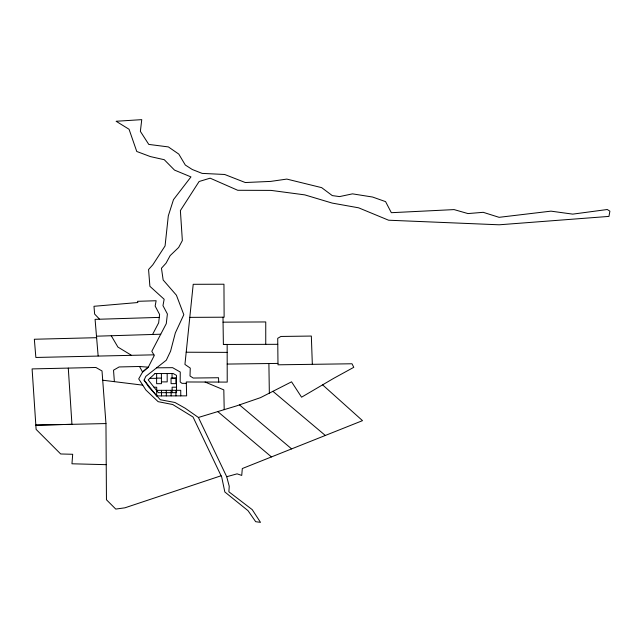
<?xml version="1.0" encoding="UTF-8"?>
<svg xmlns="http://www.w3.org/2000/svg" width="642" height="642" viewBox="0 0 642 642"><rect width="100%" height="100%" fill="white"/><g stroke="black" fill="none" stroke-linecap="round" stroke-linejoin="round"><path stroke-width="0.96" d="M265.748 344.345L265.748 321.947L223.055 322.164L222.999 317.204M99.582 319.218L94.631 314.05L93.981 306.29L137.853 302.526L137.516 301.315L156.126 300.737L155.147 306.073L159.617 314.508L158.638 322.862L152.563 334.474M144.105 380.112L145.806 376.381L166.294 360.21L170.571 351.198L175.338 332.917L183.813 314.692L176.422 295.216L163.156 279.976L161.463 268.22L166.037 263.188L170.17 255.588L178.653 247.467L182.352 240.549L180.386 210.584L199.108 181.501L210.135 178.171L237.733 190.281L271.109 190.401L304.773 194.879L332.163 203.081L358.589 207.807L388.603 220.214L499.187 224.796L608.953 216.402L609.9 211.17L607.292 209.509L572.744 214.131L550.972 211.146L499.083 217.325L483.209 212.317L467.97 213.577L454.079 209.597L391.339 212.695L385.585 201.636L372.593 197.038L352.498 193.852L339.546 196.596L332.267 195.593L321.658 187.641L286.813 179.086L270.675 181.405L245.292 182.529L224.668 174.48L202.142 173.388L192.279 169.504L185.313 165.042L178.805 154.104L168.381 146.922L148.775 144.41L140.373 131.369L141.754 119.645L116.114 121.266L129.058 129.267L136.762 151.48L150.405 156.592L164.256 159.706L174.504 170.09L190.963 176.911L173.484 199.646L168.308 215.848L165.066 245.942L152.852 264.761L148.567 269.52L149.891 286.3L164.151 299.26L162.972 305.64L167.401 313.994L166.27 323.664L151.809 351.286L154.281 355.475L148.366 367.063L142.596 372.031L138.712 378.884L145.919 390.055L158.133 401.667L172.762 404.54L193.049 417.019L221.707 477.07L224.836 491.973L248.013 510.671L255.693 521.697L260.492 522.355L252.242 509.652L228.873 491.788L229.234 486.259L226.714 476.725L198.41 417.469L185.169 408.216L174.953 402.486L160.34 399.749L148.864 387.134L144.105 380.112L156.696 395.913L186.637 395.857L186.292 381.974L227.228 382.094L227.156 344.449L223.384 344.465L223.055 322.164M221.089 475.77L124.933 507.814L115.761 509.074L106.46 499.773L105.962 423.559L102.014 370.972L95.923 367.473L32.1 368.909L36.112 429.386L60.685 453.974L72.69 454.279L71.96 463.789L106.235 464.672M198.41 417.469L236.336 405.961L260.524 397.639L291.556 381.821L301.571 397.197L333.607 378.387L353.774 367.32L352.009 363.773L277.986 364.808L277.721 338.31L280.899 336.456L311.338 336.055L312.333 364.327M226.714 476.725L237.091 473.844L241.737 475.417L242.307 468.54L362.505 420.646L322.629 384.871M159.28 317.389L95.08 319.363L98.138 355.901M96.485 336.191L160.749 334.217M96.613 337.684L34.339 339.249L35.864 357.466L153.903 354.833M139.475 366.486L142.596 372.031L148.238 367.176L139.475 366.486L119.115 366.951L113.522 370.193L114.38 381.653M105.962 423.559L35.816 425.14L71.944 424.33L68.285 368.099M227.196 364.07L277.914 363.42M156.64 367.826L172.602 367.665L180.266 372.039L180.177 381.95L181.991 383.346L186.324 383.362M189.799 317.365L224.122 317.204L223.954 284.221L193.21 284.302L184.936 364.439L190.265 368.099L190.008 375.971L193.202 378.042L218.529 377.737L218.705 382.07M223.384 344.465L277.761 344.313M161.415 378.114L156.6 378.122L156.624 383.683L161.447 383.675L161.391 373.556M149.859 378.355L156.656 378.339L156.624 373.564M176.494 378.298L172.064 378.307L172.04 373.532M161.431 381.894L167.209 381.886L167.169 373.548M154.024 387.238L156.704 387.238L156.72 390.625M176.542 387.198L172.112 387.206L172.144 392.663M186.196 352.225L227.172 352.378M102.704 380.216L142.757 385.152M205.079 382.03L223.817 389.879L224.202 409.644M131.096 355.066L117.911 347.065L111.251 335.742M272.922 391.323L325.325 435.461M239.466 404.885L291.62 448.886M217.774 411.594L271.454 456.927M268.894 363.541L269.343 393.145M180.771 395.873L180.739 390.312L156.664 390.352L156.696 395.913M175.924 390.32L175.956 395.881M171.109 390.328L171.141 395.889M166.294 390.336L166.326 395.897M161.479 390.344L161.511 395.905M155.019 373.564L148.182 379.912L158.365 392.687L176.566 392.655L176.478 375.393L173.212 373.532L155.019 373.564M175.86 378.082L171.045 378.09L171.077 383.651L175.892 383.643L175.86 378.082"/></g></svg>
